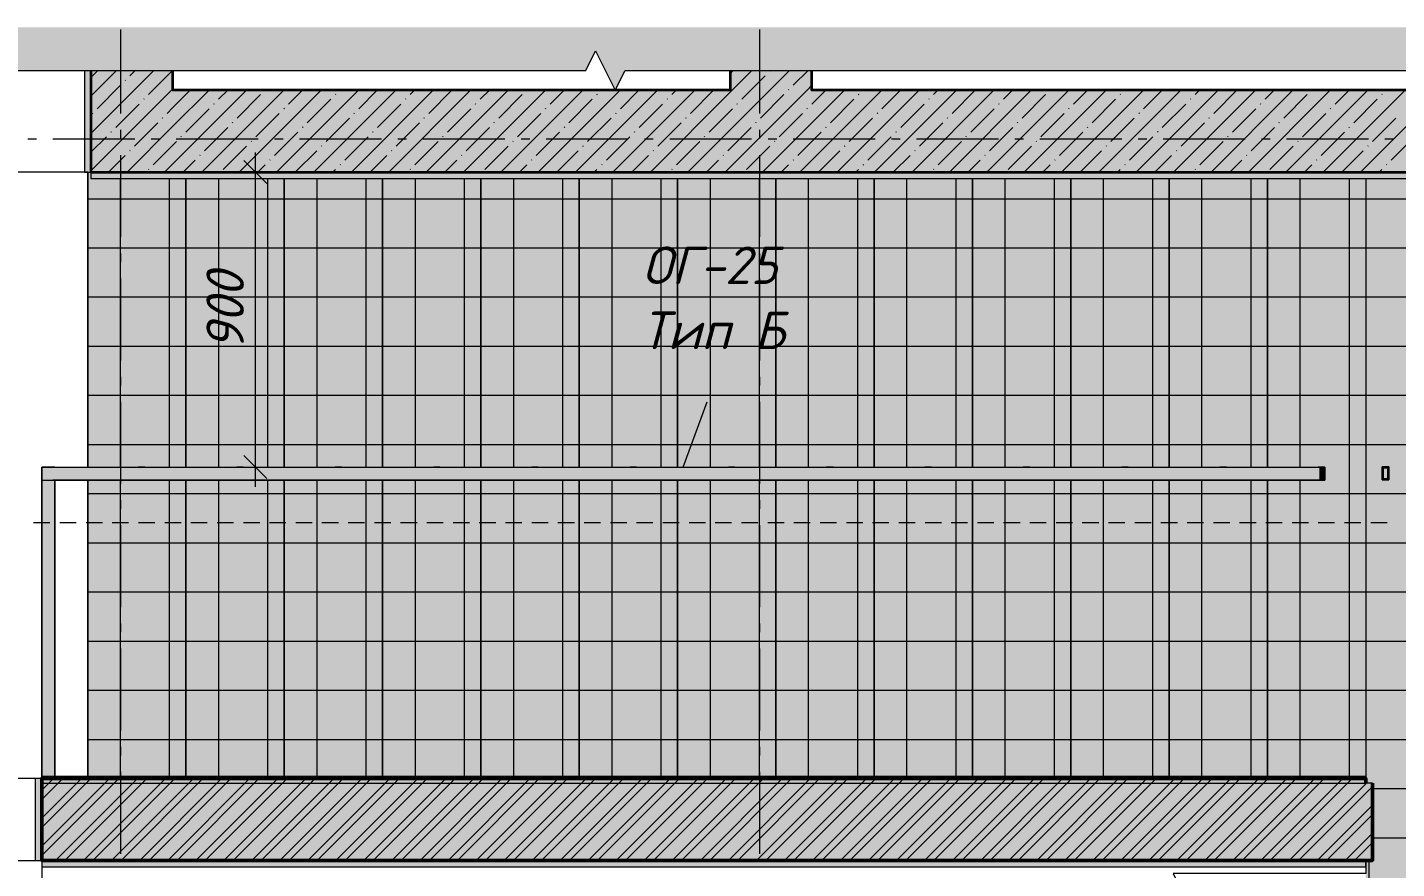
# Model space of a CAD drawing. Header units: millimetres. Extents: x -81576 to 1046824, y -248937 to 691537.
# Drawn here: x -38113 to -29757, y 641856 to 646990 of the extents above; entities that cross this region are included whole.
import ezdxf

# ---------------------------------------------------------------- set-up
doc = ezdxf.new("R2010")
doc.units = ezdxf.units.MM
doc.layers.add('PDF _Геометрия', color=7, linetype='Continuous', true_color=0x1d1d1d)
doc.layers.add('PDF _Сплошная заливка', color=7, linetype='Continuous', true_color=0xffffff)
doc.layers.add('PDF _Текст', color=7, linetype='Continuous')
doc.styles.add('PDF ISOCPEUR Italic', font='isocpeui.ttf')

msp = doc.modelspace()

# ---------------------------------------------------------------- hatches: boundary and pattern name
at = {"layer": 'PDF _Сплошная заливка', "true_color": 0x636466, "transparency": 33554559}
for points in [[(-34524.9, 646606.5), (-34464.9, 646726.5), (-26304.9, 646726.5), (-26304.9, 646989.6), (-42864.9, 646989.6), (-42864.9, 646726.5), (-34704.9, 646726.5), (-34644.9, 646846.5), (-34529.6, 646615.9)], [(-34464.9, 646106.5), (-26444.9, 646106.5), (-26444.9, 646606.5), (-37224.9, 646606.5), (-37224.9, 646106.5), (-34529.6, 646106.5)], [(-26944.9, 646066.5), (-26944.9, 646106.5), (-37724.9, 646106.5), (-37724.9, 646066.5), (-26977.3, 646066.5)], [(-33324.9, 644226.5), (-30224.9, 644226.5), (-30224.9, 644306.5), (-38024.9, 644306.5), (-38024.9, 644226.5), (-33544.9, 644226.5)], [(-30201.1, 644226.5), (-30195.1, 644226.5), (-30195.1, 644306.5), (-30205.2, 644304.7), (-30205.2, 644300.5), (-30201.1, 644300.5), (-30201.1, 644232.5), (-30205.2, 644232.5), (-30205.2, 644226.5)], [(-38024.9, 642418.5), (-37944.9, 642418.5), (-37944.9, 644226.5), (-38024.9, 644226.5), (-38024.9, 642578.9)], [(-29944.9, 642378.5), (-29944.9, 642418.5), (-38024.9, 642418.5), (-38024.9, 642406.5), (-30018.4, 642378.7)], [(-38064.9, 641906.5), (-38024.9, 641906.5), (-38024.9, 642406.5), (-38064.9, 642406.5), (-38064.9, 642378.5)], [(-29944.9, 641906.5), (-29904.9, 641906.5), (-29904.9, 642378.5), (-30018.4, 642378.7), (-38024.9, 642406.5), (-38024.9, 641906.5), (-30018.4, 641906.5)], [(-30018.4, 641866.5), (-29944.9, 641866.5), (-29944.9, 641906.5), (-38024.9, 641906.5), (-38024.9, 641866.5), (-30390.9, 641866.5)]]:
    msp.add_hatch(color=251, dxfattribs=at).paths.add_polyline_path(points)
h = msp.add_hatch(color=251, dxfattribs=at)
h.paths.add_polyline_path([(-37144.9, 642418.5), (-37144.9, 644226.5), (-37744.9, 644226.5), (-37744.9, 642418.5)], flags=0)
h.paths.add_polyline_path([(-37395.1, 644306.5), (-37144.9, 644306.5), (-37144.9, 646066.5), (-37724.9, 646066.5), (-37724.9, 646106.5), (-37744.9, 646106.5), (-37744.9, 644306.5), (-37401.1, 644306.5)], flags=0)
h = msp.add_hatch(color=251, dxfattribs=at)
h.paths.add_polyline_path([(-36544.9, 642418.5), (-36544.9, 644226.5), (-37144.9, 644226.5), (-37144.9, 642418.5)], flags=0)
h.paths.add_polyline_path([(-37144.9, 644306.5), (-36544.9, 644306.5), (-36544.9, 646066.5), (-37144.9, 646066.5), (-37144.9, 644616.3)], flags=0)
h = msp.add_hatch(color=251, dxfattribs=at)
h.paths.add_polyline_path([(-36544.9, 642418.5), (-35944.9, 642418.5), (-35944.9, 644226.5), (-36544.9, 644226.5), (-36544.9, 642578.9)], flags=0)
h.paths.add_polyline_path([(-36229.1, 644306.5), (-35944.9, 644306.5), (-35944.9, 646066.5), (-36544.9, 646066.5), (-36544.9, 644306.5), (-36235.1, 644306.5)], flags=0)
h = msp.add_hatch(color=251, dxfattribs=at)
h.paths.add_polyline_path([(-35944.9, 642418.5), (-35344.9, 642418.5), (-35344.9, 644226.5), (-35944.9, 644226.5), (-35944.9, 642578.9)], flags=0)
h.paths.add_polyline_path([(-35595.1, 644306.5), (-35344.9, 644306.5), (-35344.9, 646066.5), (-35944.9, 646066.5), (-35944.9, 644306.5), (-35601.1, 644306.5)], flags=0)
h = msp.add_hatch(color=251, dxfattribs=at)
h.paths.add_polyline_path([(-35344.9, 642418.5), (-34744.9, 642418.5), (-34744.9, 644226.5), (-35344.9, 644226.5), (-35344.9, 642578.9)], flags=0)
h.paths.add_polyline_path([(-34995.1, 644306.5), (-34744.9, 644306.5), (-34744.9, 646066.5), (-35344.9, 646066.5), (-35344.9, 644306.5), (-35001.1, 644306.5)], flags=0)
h = msp.add_hatch(color=251, dxfattribs=at)
h.paths.add_polyline_path([(-34529.6, 642418.5), (-34144.9, 642418.5), (-34144.9, 644226.5), (-34744.9, 644226.5), (-34744.9, 642418.5)], flags=0)
h.paths.add_polyline_path([(-34529.6, 644306.5), (-34144.9, 644306.5), (-34144.9, 646066.5), (-34744.9, 646066.5), (-34744.9, 644306.5)], flags=0)
h = msp.add_hatch(color=251, dxfattribs=at)
h.paths.add_polyline_path([(-33544.9, 642418.5), (-33544.9, 644226.5), (-34144.9, 644226.5), (-34144.9, 642418.5)], flags=0)
h.paths.add_polyline_path([(-33829.1, 644306.5), (-33544.9, 644306.5), (-33544.9, 646066.5), (-34144.9, 646066.5), (-34144.9, 644306.5), (-33835.1, 644306.5)], flags=0)
h = msp.add_hatch(color=251, dxfattribs=at)
h.paths.add_polyline_path([(-33544.9, 642418.5), (-32944.9, 642418.5), (-32944.9, 644226.5), (-33544.9, 644226.5), (-33544.9, 642578.9)], flags=0)
h.paths.add_polyline_path([(-33324.9, 644306.5), (-32944.9, 644306.5), (-32944.9, 646066.5), (-33544.9, 646066.5), (-33544.9, 644306.5)], flags=0)
h = msp.add_hatch(color=251, dxfattribs=at)
h.paths.add_polyline_path([(-32944.9, 642418.5), (-32344.9, 642418.5), (-32344.9, 644226.5), (-32944.9, 644226.5), (-32944.9, 642578.9)], flags=0)
h.paths.add_polyline_path([(-32944.9, 644306.5), (-32344.9, 644306.5), (-32344.9, 646066.5), (-32944.9, 646066.5), (-32944.9, 644616.3)], flags=0)
h = msp.add_hatch(color=251, dxfattribs=at)
h.paths.add_polyline_path([(-32344.9, 642418.5), (-31744.9, 642418.5), (-31744.9, 644226.5), (-32344.9, 644226.5), (-32344.9, 642578.9)], flags=0)
h.paths.add_polyline_path([(-32274, 644306.5), (-31744.9, 644306.5), (-31744.9, 646066.5), (-32344.9, 646066.5), (-32344.9, 644306.5)], flags=0)
h = msp.add_hatch(color=251, dxfattribs=at)
h.paths.add_polyline_path([(-31744.9, 642418.5), (-31144.9, 642418.5), (-31144.9, 644226.5), (-31744.9, 644226.5), (-31744.9, 642578.9)], flags=0)
h.paths.add_polyline_path([(-31744.9, 644306.5), (-31144.9, 644306.5), (-31144.9, 646066.5), (-31744.9, 646066.5), (-31744.9, 644616.3)], flags=0)
h = msp.add_hatch(color=251, dxfattribs=at)
h.paths.add_polyline_path([(-30544.9, 642418.5), (-30544.9, 644226.5), (-31144.9, 644226.5), (-31144.9, 642418.5)], flags=0)
h.paths.add_polyline_path([(-31144.9, 644306.5), (-30544.9, 644306.5), (-30544.9, 646066.5), (-31144.9, 646066.5), (-31144.9, 644616.3)], flags=0)
h = msp.add_hatch(color=251, dxfattribs=at)
h.paths.add_polyline_path([(-30544.9, 642418.5), (-29944.9, 642418.5), (-29944.9, 646066.5), (-30544.9, 646066.5), (-30544.9, 644306.5), (-30195.1, 644306.5), (-30195.1, 644226.5), (-30544.9, 644226.5), (-30544.9, 642578.9)], flags=0)
h.paths.add_polyline_path([(-30201.1, 644232.5), (-30201.1, 644300.5), (-30205.2, 644300.5), (-30205.2, 644232.5)], flags=0)
h = msp.add_hatch(color=251, dxfattribs=at)
h.paths.add_polyline_path([(-27762.7, 639346.5), (-26984.9, 639347.8), (-26984.9, 646066.5), (-29944.9, 646066.5), (-29944.9, 642378.5), (-29904.9, 642378.5), (-29904.9, 641906.5), (-29944.9, 641906.5), (-29944.9, 639346.5)], flags=0)
h.paths.add_polyline_path([(-28916.7, 641109.3), (-28916.7, 641189.3), (-28876.7, 641189.3), (-28876.7, 641109.3), (-28910.7, 641109.3)], flags=0)
h.paths.add_polyline_path([(-29510.7, 641109.3), (-29516.7, 641109.3), (-29516.7, 641189.3), (-29476.7, 641189.3), (-29476.7, 641109.3), (-29482.7, 641109.3)], flags=0)
h.paths.add_polyline_path([(-28910.7, 641115.3), (-28882.7, 641115.3), (-28882.7, 641183.3), (-28910.7, 641183.3), (-28910.7, 641143.3)], flags=0)
h.paths.add_polyline_path([(-29510.7, 641115.3), (-29482.7, 641115.3), (-29482.7, 641183.3), (-29510.7, 641183.3), (-29510.7, 641143.3)], flags=0)
h.paths.add_polyline_path([(-28748.7, 641498.4), (-28828.7, 641498.4), (-28828.7, 641538.4), (-28748.7, 641538.4), (-28748.7, 641504.4)], flags=0)
h.paths.add_polyline_path([(-28822.7, 641504.4), (-28754.7, 641504.4), (-28754.7, 641532.4), (-28822.7, 641532.4)], flags=0)
h.paths.add_polyline_path([(-28828.7, 642098.4), (-28828.7, 642138.4), (-28748.7, 642138.4), (-28748.7, 642098.4), (-28822.7, 642098.4)], flags=0)
h.paths.add_polyline_path([(-28754.7, 642104.4), (-28754.7, 642132.4), (-28822.7, 642132.4), (-28822.7, 642104.4), (-28782.7, 642104.4)], flags=0)
h.paths.add_polyline_path([(-28748.7, 642698.4), (-28828.7, 642698.4), (-28828.7, 642738.4), (-28748.7, 642738.4), (-28748.7, 642704.4)], flags=0)
h.paths.add_polyline_path([(-28782.7, 642704.4), (-28754.7, 642704.4), (-28754.7, 642732.4), (-28822.7, 642732.4), (-28822.7, 642704.4)], flags=0)
h.paths.add_polyline_path([(-28828.7, 643298.4), (-28828.7, 643338.4), (-28748.7, 643338.4), (-28748.7, 643298.4), (-28822.7, 643298.4)], flags=0)
h.paths.add_polyline_path([(-28754.7, 643304.4), (-28754.7, 643332.4), (-28822.7, 643332.4), (-28822.7, 643304.4), (-28782.7, 643304.4)], flags=0)
h.paths.add_polyline_path([(-28822.7, 643898.4), (-28828.7, 643898.4), (-28828.7, 643938.4), (-28748.7, 643938.4), (-28748.7, 643898.4), (-28754.7, 643898.4)], flags=0)
h.paths.add_polyline_path([(-28754.7, 643904.4), (-28754.7, 643932.4), (-28822.7, 643932.4), (-28822.7, 643904.4), (-28782.7, 643904.4)], flags=0)
h.paths.add_polyline_path([(-29838.7, 644228.4), (-29844.7, 644228.4), (-29844.7, 644308.4), (-29804.7, 644308.4), (-29804.7, 644228.4), (-29810.7, 644228.4)], flags=0)
h.paths.add_polyline_path([(-29210.7, 644228.4), (-29244.7, 644228.4), (-29244.7, 644308.4), (-29204.7, 644308.4), (-29204.7, 644228.4)], flags=0)
h.paths.add_polyline_path([(-29810.7, 644234.4), (-29810.7, 644302.4), (-29838.7, 644302.4), (-29838.7, 644234.4)], flags=0)
h.paths.add_polyline_path([(-29210.7, 644234.4), (-29210.7, 644302.4), (-29238.7, 644302.4), (-29238.7, 644234.4)], flags=0)
h = msp.add_hatch(color=251, dxfattribs=at)
h.paths.add_polyline_path([(-29838.7, 644228.4), (-29804.7, 644228.4), (-29804.7, 644308.4), (-29844.7, 644308.4), (-29844.7, 644228.4)], flags=0)
h.paths.add_polyline_path([(-29810.7, 644234.4), (-29838.7, 644234.4), (-29838.7, 644302.4), (-29810.7, 644302.4)], flags=0)

# ---------------------------------------------------------------- linework, layer by layer
at = {"layer": 'PDF _Геометрия', "color": 7, "lineweight": 9}
for points in [[(-37544.9, 646975.7), (-37544.9, 646463.5)], [(-33644.9, 646975.7), (-33644.9, 646463.5)], [(-42864.9, 646726.5), (-34704.9, 646726.5), (-34644.9, 646846.5), (-34524.9, 646606.5), (-34464.9, 646726.5), (-26304.9, 646726.5)], [(-37544.9, 646363.5), (-37544.9, 646310.6)], [(-33644.9, 646363.5), (-33644.9, 646310.6)], [(-38057.6, 646306.5), (-38110.5, 646306.5)], [(-37457.6, 646306.5), (-37957.5, 646306.5)], [(-37304.6, 646306.5), (-37357.5, 646306.5)], [(-36704.6, 646306.5), (-37204.6, 646306.5)], [(-36551.7, 646306.5), (-36604.6, 646306.5)], [(-35951.7, 646306.5), (-36451.7, 646306.5)], [(-35798.8, 646306.5), (-35851.7, 646306.5)], [(-35198.8, 646306.5), (-35698.8, 646306.5)], [(-35045.9, 646306.5), (-35098.8, 646306.5)], [(-34445.9, 646306.5), (-34945.9, 646306.5)], [(-34293, 646306.5), (-34345.9, 646306.5)], [(-33693, 646306.5), (-34193, 646306.5)], [(-33540, 646306.5), (-33593, 646306.5)], [(-32940, 646306.5), (-33440, 646306.5)], [(-32787.1, 646306.5), (-32840, 646306.5)], [(-32187.1, 646306.5), (-32687.1, 646306.5)], [(-32034.2, 646306.5), (-32087.1, 646306.5)], [(-31434.2, 646306.5), (-31934.2, 646306.5)], [(-31281.3, 646306.5), (-31334.2, 646306.5)], [(-30681.3, 646306.5), (-31181.3, 646306.5)], [(-30528.4, 646306.5), (-30581.3, 646306.5)], [(-29928.4, 646306.5), (-30428.4, 646306.5)], [(-29775.5, 646306.5), (-29828.4, 646306.5)], [(-37544.9, 646210.6), (-37544.9, 645710.6)], [(-36791.2, 646176.5), (-36721.2, 646106.5), (-36651.2, 646036.5)], [(-36721.2, 644186.5), (-36721.2, 646226.5)], [(-33644.9, 646210.6), (-33644.9, 645710.6)], [(-37744.9, 646106.5), (-38702.9, 646106.5), (-38822.9, 646106.5)], [(-36820.2, 646106.5), (-36721.2, 646106.5), (-36601.2, 646106.5)], [(-37544.9, 644306.5), (-37544.9, 646066.5)], [(-37244.9, 644306.5), (-37244.9, 646066.5)], [(-36944.9, 644306.5), (-36944.9, 646066.5)], [(-36644.9, 644306.5), (-36644.9, 646066.5)], [(-36344.9, 644306.5), (-36344.9, 646066.5)], [(-36044.9, 644306.5), (-36044.9, 646066.5)], [(-35744.9, 644306.5), (-35744.9, 646066.5)], [(-35444.9, 644306.5), (-35444.9, 646066.5)], [(-35144.9, 644306.5), (-35144.9, 646066.5)], [(-34844.9, 644306.5), (-34844.9, 646066.5)], [(-34544.9, 644306.5), (-34544.9, 646066.5)], [(-34244.9, 644306.5), (-34244.9, 646066.5)], [(-33944.9, 644306.5), (-33944.9, 646066.5)], [(-33644.9, 644306.5), (-33644.9, 646066.5)], [(-33344.9, 644306.5), (-33344.9, 646066.5)], [(-33044.9, 644306.5), (-33044.9, 646066.5)], [(-32744.9, 644306.5), (-32744.9, 646066.5)], [(-32444.9, 644306.5), (-32444.9, 646066.5)], [(-32144.9, 644306.5), (-32144.9, 646066.5)], [(-31844.9, 644306.5), (-31844.9, 646066.5)], [(-31544.9, 644306.5), (-31544.9, 646066.5)], [(-31244.9, 644306.5), (-31244.9, 646066.5)], [(-30944.9, 644306.5), (-30944.9, 646066.5)], [(-30644.9, 644306.5), (-30644.9, 646066.5)], [(-30344.9, 644306.5), (-30344.9, 646066.5)], [(-30044.9, 642418.5), (-30044.9, 646066.5)], [(-29944.9, 646066.5), (-29944.9, 642406.5), (-29944.9, 642378.5)], [(-37744.9, 645944.4), (-37144.9, 645944.4), (-36544.9, 645944.4), (-35944.9, 645944.4), (-35344.9, 645944.4), (-34744.9, 645944.4), (-34144.9, 645944.4), (-33544.9, 645944.4), (-32944.9, 645944.4), (-32344.9, 645944.4), (-31744.9, 645944.4), (-31144.9, 645944.4), (-30544.9, 645944.4), (-29944.9, 645944.4), (-26984.9, 645944.4)], [(-37744.9, 645644.4), (-37144.9, 645644.4), (-36544.9, 645644.4), (-35944.9, 645644.4), (-35344.9, 645644.4), (-34744.9, 645644.4), (-34144.9, 645644.4), (-33544.9, 645644.4), (-32944.9, 645644.4), (-32344.9, 645644.4), (-31744.9, 645644.4), (-31144.9, 645644.4), (-30544.9, 645644.4), (-29944.9, 645644.4), (-26984.9, 645644.4)], [(-37544.9, 645610.6), (-37544.9, 645557.6)], [(-33644.9, 645610.6), (-33644.9, 645557.6)], [(-37544.9, 645457.6), (-37544.9, 644957.6)], [(-33644.9, 645457.6), (-33644.9, 644957.6)], [(-37744.9, 645344.4), (-37144.9, 645344.4), (-36544.9, 645344.4), (-35944.9, 645344.4), (-35344.9, 645344.4), (-34744.9, 645344.4), (-34144.9, 645344.4), (-33544.9, 645344.4), (-32944.9, 645344.4), (-32344.9, 645344.4), (-31744.9, 645344.4), (-31144.9, 645344.4), (-30544.9, 645344.4), (-29944.9, 645344.4), (-26984.9, 645344.4)], [(-37744.9, 645044.4), (-37144.9, 645044.4), (-36544.9, 645044.4), (-35944.9, 645044.4), (-35344.9, 645044.4), (-34744.9, 645044.4), (-34144.9, 645044.4), (-33544.9, 645044.4), (-32944.9, 645044.4), (-32344.9, 645044.4), (-31744.9, 645044.4), (-31144.9, 645044.4), (-30544.9, 645044.4), (-29944.9, 645044.4), (-26984.9, 645044.4)], [(-37544.9, 644857.6), (-37544.9, 644804.7)], [(-33644.9, 644857.6), (-33644.9, 644804.7)], [(-37744.9, 644744.4), (-37144.9, 644744.4), (-36544.9, 644744.4), (-35944.9, 644744.4), (-35344.9, 644744.4), (-34744.9, 644744.4), (-34144.9, 644744.4), (-33544.9, 644744.4), (-32944.9, 644744.4), (-32344.9, 644744.4), (-31744.9, 644744.4), (-31144.9, 644744.4), (-30544.9, 644744.4), (-29944.9, 644744.4), (-26984.9, 644744.4)], [(-37544.9, 644704.7), (-37544.9, 644204.7)], [(-34110, 644306.5), (-33965.1, 644704.6)], [(-33644.9, 644704.7), (-33644.9, 644204.7)], [(-37744.9, 644444.4), (-37144.9, 644444.4), (-36544.9, 644444.4), (-35944.9, 644444.4), (-35344.9, 644444.4), (-34744.9, 644444.4), (-34144.9, 644444.4), (-33544.9, 644444.4), (-32944.9, 644444.4), (-32344.9, 644444.4), (-31744.9, 644444.4), (-31144.9, 644444.4), (-30544.9, 644444.4), (-29944.9, 644444.4), (-26984.9, 644444.4)], [(-36791.2, 644376.5), (-36721.2, 644306.5), (-36651.2, 644236.5)], [(-38020.7, 644226.5), (-38024.9, 644226.5), (-38024.9, 644306.5), (-38005.2, 644306.5), (-30205.2, 644306.5)], [(-38024.9, 644306.5), (-38024.9, 642406.5), (-38024.9, 644306.5), (-30224.9, 644306.5)], [(-37944.9, 644306.5), (-38024.9, 644306.5), (-37944.9, 644306.5)], [(-36820.2, 644306.5), (-36721.2, 644306.5), (-36601.2, 644306.5)], [(-38024.9, 644226.5), (-30224.9, 644226.5)], [(-30205.2, 644226.5), (-37956.8, 644226.5)], [(-37544.9, 642418.5), (-37544.9, 644226.5)], [(-37244.9, 642418.5), (-37244.9, 644226.5)], [(-36944.9, 642418.5), (-36944.9, 644226.5)], [(-36644.9, 642418.5), (-36644.9, 644226.5)], [(-36344.9, 642418.5), (-36344.9, 644226.5)], [(-36044.9, 642418.5), (-36044.9, 644226.5)], [(-35744.9, 642418.5), (-35744.9, 644226.5)], [(-35444.9, 642418.5), (-35444.9, 644226.5)], [(-35144.9, 642418.5), (-35144.9, 644226.5)], [(-34844.9, 642418.5), (-34844.9, 644226.5)], [(-34544.9, 642418.5), (-34544.9, 644226.5)], [(-34244.9, 642418.5), (-34244.9, 644226.5)], [(-33944.9, 642418.5), (-33944.9, 644226.5)], [(-33644.9, 642418.5), (-33644.9, 644226.5)], [(-33344.9, 642418.5), (-33344.9, 644226.5)], [(-33044.9, 642418.5), (-33044.9, 644226.5)], [(-32744.9, 642418.5), (-32744.9, 644226.5)], [(-32444.9, 642418.5), (-32444.9, 644226.5)], [(-32144.9, 642418.5), (-32144.9, 644226.5)], [(-31844.9, 642418.5), (-31844.9, 644226.5)], [(-31544.9, 642418.5), (-31544.9, 644226.5)], [(-31244.9, 642418.5), (-31244.9, 644226.5)], [(-30944.9, 642418.5), (-30944.9, 644226.5)], [(-30644.9, 642418.5), (-30644.9, 644226.5)], [(-30344.9, 642418.5), (-30344.9, 644226.5)], [(-37744.9, 644144.4), (-37144.9, 644144.4), (-36544.9, 644144.4), (-35944.9, 644144.4), (-35344.9, 644144.4), (-34744.9, 644144.4), (-34144.9, 644144.4), (-33544.9, 644144.4), (-32944.9, 644144.4), (-32344.9, 644144.4), (-31744.9, 644144.4), (-31144.9, 644144.4), (-30544.9, 644144.4), (-29944.9, 644144.4), (-26984.9, 644144.4)], [(-37544.9, 644104.7), (-37544.9, 644051.8)], [(-33644.9, 644104.7), (-33644.9, 644051.8)], [(-37944.9, 643976.5), (-37944.9, 643936.5), (-37944.9, 643976.5)], [(-37544.9, 643951.8), (-37544.9, 643451.8)], [(-33644.9, 643951.8), (-33644.9, 643451.8)], [(-37744.9, 643844.4), (-37144.9, 643844.4), (-36544.9, 643844.4), (-35944.9, 643844.4), (-35344.9, 643844.4), (-34744.9, 643844.4), (-34144.9, 643844.4), (-33544.9, 643844.4), (-32944.9, 643844.4), (-32344.9, 643844.4), (-31744.9, 643844.4), (-31144.9, 643844.4), (-30544.9, 643844.4), (-29944.9, 643844.4), (-26984.9, 643844.4)], [(-37744.9, 643544.4), (-37144.9, 643544.4), (-36544.9, 643544.4), (-35944.9, 643544.4), (-35344.9, 643544.4), (-34744.9, 643544.4), (-34144.9, 643544.4), (-33544.9, 643544.4), (-32944.9, 643544.4), (-32344.9, 643544.4), (-31744.9, 643544.4), (-31144.9, 643544.4), (-30544.9, 643544.4), (-29944.9, 643544.4), (-26984.9, 643544.4)], [(-37944.9, 643376.5), (-37944.9, 643336.5), (-37944.9, 643376.5)], [(-37544.9, 643351.8), (-37544.9, 643298.9)], [(-33644.9, 643351.8), (-33644.9, 643298.9)], [(-37744.9, 643244.4), (-37144.9, 643244.4), (-36544.9, 643244.4), (-35944.9, 643244.4), (-35344.9, 643244.4), (-34744.9, 643244.4), (-34144.9, 643244.4), (-33544.9, 643244.4), (-32944.9, 643244.4), (-32344.9, 643244.4), (-31744.9, 643244.4), (-31144.9, 643244.4), (-30544.9, 643244.4), (-29944.9, 643244.4), (-26984.9, 643244.4)], [(-37544.9, 643198.9), (-37544.9, 642698.9)], [(-33644.9, 643198.9), (-33644.9, 642698.9)], [(-37744.9, 642944.4), (-37144.9, 642944.4), (-36544.9, 642944.4), (-35944.9, 642944.4), (-35344.9, 642944.4), (-34744.9, 642944.4), (-34144.9, 642944.4), (-33544.9, 642944.4), (-32944.9, 642944.4), (-32344.9, 642944.4), (-31744.9, 642944.4), (-31144.9, 642944.4), (-30544.9, 642944.4), (-29944.9, 642944.4), (-26984.9, 642944.4)], [(-37944.9, 642776.5), (-37944.9, 642736.5), (-37944.9, 642776.5)], [(-37744.9, 642644.4), (-37144.9, 642644.4), (-36544.9, 642644.4), (-35944.9, 642644.4), (-35344.9, 642644.4), (-34744.9, 642644.4), (-34144.9, 642644.4), (-33544.9, 642644.4), (-32944.9, 642644.4), (-32344.9, 642644.4), (-31744.9, 642644.4), (-31144.9, 642644.4), (-30544.9, 642644.4), (-29944.9, 642644.4), (-26984.9, 642644.4)], [(-37544.9, 642598.9), (-37544.9, 642546)], [(-33644.9, 642598.9), (-33644.9, 642546)], [(-37544.9, 642446), (-37544.9, 641946)], [(-33644.9, 642446), (-33644.9, 641946)], [(-38024.9, 642406.5), (-38702.9, 642406.5), (-38822.9, 642406.5)], [(-29904.9, 642344.4), (-26984.9, 642344.4)], [(-29904.9, 642044.4), (-26984.9, 642044.4)], [(-38822.9, 641906.5), (-38702.9, 641906.5), (-38024.9, 641906.5), (-38024.9, 641239.9), (-38024.9, 641119.9)], [(-29944.9, 641906.5), (-29944.9, 641826.5), (-30544.9, 641826.5), (-31120, 641826.5), (-30585.3, 640679.7), (-30390.9, 640632.5), (-30674.1, 640500.4), (-30479.6, 640453.2), (-29944.9, 639306.5)], [(-29925.5, 641906.5), (-29925.5, 641239.9), (-29925.5, 641119.9)]]:
    msp.add_lwpolyline(points, dxfattribs=at)
at = {"layer": 'PDF _Геометрия', "color": 7, "lineweight": 15}
for points in [[(-37764.9, 646726.5), (-37764.9, 646106.5), (-37724.9, 646106.5), (-37724.9, 646726.5)], [(-29904.9, 642378.5), (-29944.9, 642378.5)]]:
    msp.add_lwpolyline(points, dxfattribs=at)
at = {"layer": 'PDF _Геометрия', "color": 250, "lineweight": 9, "true_color": 0x2c2c2c}
for points in [[(-37724.9, 646570.1), (-37568.6, 646726.5)], [(-37724.9, 646342), (-37340.5, 646726.5)], [(-37724.9, 646684.2), (-37682.7, 646726.5)], [(-37487.9, 646693.1), (-37454.6, 646726.5)], [(-37373.8, 646579.1), (-37231.3, 646721.6)], [(-34310.9, 646106.5), (-33810.9, 646606.5), (-33690.9, 646726.5)], [(-34082.8, 646106.5), (-33582.8, 646606.5), (-33462.8, 646726.5)], [(-33824.9, 646706.5), (-33805, 646726.5)], [(-33752.8, 646550.6), (-33696.9, 646606.5), (-33610.2, 646693.1)], [(-33581.7, 646721.6), (-33579.3, 646724)], [(-33439.1, 646636.1), (-33348.8, 646726.5)], [(-37724.9, 646113.9), (-37224.9, 646613.9)], [(-37687.5, 646493.5), (-37544.9, 646636.1)], [(-37516.4, 646664.6), (-37514, 646667)], [(-37504.3, 646106.5), (-37224.9, 646385.9), (-37004.3, 646606.5)], [(-37276.2, 646106.5), (-37224.9, 646157.8), (-36776.2, 646606.5)], [(-37259.8, 646465), (-37224.9, 646499.9), (-37118.4, 646606.5)], [(-37048.1, 646106.5), (-36548.1, 646606.5)], [(-36946.2, 646550.6), (-36890.3, 646606.5)], [(-36820, 646106.5), (-36320, 646606.5)], [(-36591.9, 646106.5), (-36091.9, 646606.5)], [(-36518.5, 646522), (-36434.1, 646606.5)], [(-36363.8, 646106.5), (-35863.8, 646606.5)], [(-36135.7, 646106.5), (-35635.7, 646606.5)], [(-36090.8, 646493.5), (-35977.9, 646606.5)], [(-35907.6, 646106.5), (-35407.6, 646606.5)], [(-35777.2, 646579.1), (-35749.8, 646606.5)], [(-35679.5, 646106.5), (-35179.5, 646606.5)], [(-35663.1, 646465), (-35521.7, 646606.5)], [(-35451.4, 646106.5), (-34951.4, 646606.5)], [(-35349.5, 646550.6), (-35293.6, 646606.5)], [(-35223.3, 646106.5), (-34723.3, 646606.5)], [(-34995.2, 646106.5), (-34495.2, 646606.5)], [(-34921.8, 646522), (-34837.4, 646606.5)], [(-34767.1, 646106.5), (-34267.1, 646606.5)], [(-34539, 646106.5), (-34039, 646606.5)], [(-34494.1, 646493.5), (-34381.2, 646606.5)], [(-34180.5, 646579.1), (-34153.1, 646606.5)], [(-34066.4, 646465), (-33925, 646606.5)], [(-33854.7, 646106.5), (-33354.7, 646606.5), (-33324.9, 646636.3)], [(-33626.6, 646106.5), (-33126.6, 646606.5)], [(-33467.7, 646607.6), (-33465.3, 646610)], [(-33398.5, 646106.5), (-32898.5, 646606.5)], [(-33325.1, 646522), (-33240.7, 646606.5)], [(-33170.4, 646106.5), (-32670.4, 646606.5)], [(-32942.3, 646106.5), (-32442.3, 646606.5)], [(-32897.4, 646493.5), (-32784.5, 646606.5)], [(-32714.2, 646106.5), (-32214.2, 646606.5)], [(-32583.8, 646579.1), (-32556.4, 646606.5)], [(-32486.1, 646106.5), (-31986.1, 646606.5)], [(-32469.7, 646465), (-32328.3, 646606.5)], [(-32258, 646106.5), (-31758, 646606.5)], [(-32156.1, 646550.6), (-32100.2, 646606.5)], [(-32029.9, 646106.5), (-31529.9, 646606.5)], [(-31801.8, 646106.5), (-31301.8, 646606.5)], [(-31728.4, 646522), (-31644, 646606.5)], [(-31573.7, 646106.5), (-31073.7, 646606.5)], [(-31345.6, 646106.5), (-30845.6, 646606.5)], [(-31300.7, 646493.5), (-31187.8, 646606.5)], [(-31117.6, 646106.5), (-30617.6, 646606.5)], [(-30987.1, 646579.1), (-30959.7, 646606.5)], [(-30889.5, 646106.5), (-30389.5, 646606.5)], [(-30873, 646465), (-30731.6, 646606.5)], [(-30661.4, 646106.5), (-30161.4, 646606.5)], [(-30559.4, 646550.6), (-30503.5, 646606.5)], [(-30433.3, 646106.5), (-29933.3, 646606.5)], [(-30205.2, 646106.5), (-29705.2, 646606.5)], [(-30131.7, 646522), (-30047.3, 646606.5)], [(-29977.1, 646106.5), (-29477.1, 646606.5)], [(-37573.4, 646379.5), (-37430.9, 646522)], [(-37402.4, 646550.6), (-37400, 646552.9)], [(-36974.7, 646522), (-36972.3, 646524.4)], [(-36832.1, 646436.5), (-36689.5, 646579.1)], [(-36404.4, 646408), (-36261.9, 646550.6)], [(-36233.4, 646579.1), (-36231, 646581.4)], [(-35976.7, 646379.5), (-35834.2, 646522)], [(-35805.7, 646550.6), (-35803.3, 646552.9)], [(-35378, 646522), (-35375.6, 646524.4)], [(-35235.4, 646436.5), (-35092.9, 646579.1)], [(-34807.7, 646408), (-34665.2, 646550.6)], [(-34636.7, 646579.1), (-34634.3, 646581.4)], [(-34380.1, 646379.5), (-34237.5, 646522)], [(-34209, 646550.6), (-34206.6, 646552.9)], [(-33781.3, 646522), (-33778.9, 646524.4)], [(-33638.7, 646436.5), (-33496.2, 646579.1)], [(-33211, 646408), (-33068.5, 646550.6)], [(-33040, 646579.1), (-33037.6, 646581.4)], [(-32783.4, 646379.5), (-32640.8, 646522)], [(-32612.3, 646550.6), (-32609.9, 646552.9)], [(-32184.6, 646522), (-32182.2, 646524.4)], [(-32042, 646436.5), (-31899.5, 646579.1)], [(-31614.4, 646408), (-31471.8, 646550.6)], [(-31443.3, 646579.1), (-31440.9, 646581.4)], [(-31186.7, 646379.5), (-31044.1, 646522)], [(-31015.6, 646550.6), (-31013.2, 646552.9)], [(-30587.9, 646522), (-30585.5, 646524.4)], [(-30445.3, 646436.5), (-30302.8, 646579.1)], [(-30017.7, 646408), (-29875.1, 646550.6)], [(-29846.6, 646579.1), (-29844.2, 646581.4)], [(-37716, 646465), (-37713.6, 646467.4)], [(-37288.3, 646436.5), (-37285.9, 646438.9)], [(-37145.7, 646351), (-37003.2, 646493.5)], [(-36718.1, 646322.5), (-36575.5, 646465)], [(-36547, 646493.5), (-36544.6, 646495.9)], [(-36290.4, 646293.9), (-36147.8, 646436.5)], [(-36119.3, 646465), (-36116.9, 646467.4)], [(-35691.6, 646436.5), (-35689.2, 646438.9)], [(-35549.1, 646351), (-35406.5, 646493.5)], [(-35121.4, 646322.5), (-34978.8, 646465)], [(-34950.3, 646493.5), (-34947.9, 646495.9)], [(-34693.7, 646293.9), (-34551.1, 646436.5)], [(-34522.6, 646465), (-34520.2, 646467.4)], [(-34094.9, 646436.5), (-34092.6, 646438.9)], [(-33952.4, 646351), (-33809.8, 646493.5)], [(-33524.7, 646322.5), (-33382.1, 646465)], [(-33353.6, 646493.5), (-33351.2, 646495.9)], [(-33097, 646293.9), (-32954.4, 646436.5)], [(-32925.9, 646465), (-32923.6, 646467.4)], [(-32498.2, 646436.5), (-32495.9, 646438.9)], [(-32355.7, 646351), (-32213.1, 646493.5)], [(-31928, 646322.5), (-31785.4, 646465)], [(-31756.9, 646493.5), (-31754.5, 646495.9)], [(-31500.3, 646293.9), (-31357.7, 646436.5)], [(-31329.2, 646465), (-31326.9, 646467.4)], [(-30901.5, 646436.5), (-30899.2, 646438.9)], [(-30759, 646351), (-30616.4, 646493.5)], [(-30331.3, 646322.5), (-30188.7, 646465)], [(-30160.2, 646493.5), (-30157.9, 646495.9)], [(-29903.6, 646293.9), (-29761.1, 646436.5)], [(-37601.9, 646351), (-37599.6, 646353.3)], [(-37459.4, 646265.4), (-37316.8, 646408)], [(-37031.7, 646236.9), (-36889.1, 646379.5)], [(-36860.6, 646408), (-36858.3, 646410.4)], [(-36604, 646208.4), (-36461.5, 646351)], [(-36432.9, 646379.5), (-36430.6, 646381.9)], [(-36005.3, 646351), (-36002.9, 646353.3)], [(-35862.7, 646265.4), (-35720.1, 646408)], [(-35435, 646236.9), (-35292.4, 646379.5)], [(-35263.9, 646408), (-35261.6, 646410.4)], [(-35007.3, 646208.4), (-34864.8, 646351)], [(-34836.2, 646379.5), (-34833.9, 646381.9)], [(-34408.6, 646351), (-34406.2, 646353.3)], [(-34266, 646265.4), (-34123.4, 646408)], [(-33838.3, 646236.9), (-33695.8, 646379.5)], [(-33667.2, 646408), (-33664.9, 646410.4)], [(-33410.6, 646208.4), (-33268.1, 646351)], [(-33239.6, 646379.5), (-33237.2, 646381.9)], [(-32811.9, 646351), (-32809.5, 646353.3)], [(-32669.3, 646265.4), (-32526.7, 646408)], [(-32241.6, 646236.9), (-32099.1, 646379.5)], [(-32070.6, 646408), (-32068.2, 646410.4)], [(-31813.9, 646208.4), (-31671.4, 646351)], [(-31642.9, 646379.5), (-31640.5, 646381.9)], [(-31215.2, 646351), (-31212.8, 646353.3)], [(-31072.6, 646265.4), (-30930.1, 646408)], [(-30644.9, 646236.9), (-30502.4, 646379.5)], [(-30473.9, 646408), (-30471.5, 646410.4)], [(-30217.3, 646208.4), (-30074.7, 646351)], [(-30046.2, 646379.5), (-30043.8, 646381.9)], [(-37724.9, 646228), (-37630.5, 646322.5)], [(-37345.3, 646151.4), (-37224.9, 646271.8), (-37202.8, 646293.9)], [(-37174.3, 646322.5), (-37171.9, 646324.8)], [(-36917.6, 646122.9), (-36775.1, 646265.4)], [(-36746.6, 646293.9), (-36744.2, 646296.3)], [(-36318.9, 646265.4), (-36316.5, 646267.8)], [(-36176.3, 646179.9), (-36033.8, 646322.5)], [(-35748.6, 646151.4), (-35606.1, 646293.9)], [(-35577.6, 646322.5), (-35575.2, 646324.8)], [(-35321, 646122.9), (-35178.4, 646265.4)], [(-35149.9, 646293.9), (-35147.5, 646296.3)], [(-34722.2, 646265.4), (-34719.8, 646267.8)], [(-34579.6, 646179.9), (-34437.1, 646322.5)], [(-34152, 646151.4), (-34009.4, 646293.9)], [(-33980.9, 646322.5), (-33978.5, 646324.8)], [(-33724.3, 646122.9), (-33581.7, 646265.4)], [(-33553.2, 646293.9), (-33550.8, 646296.3)], [(-33125.5, 646265.4), (-33123.1, 646267.8)], [(-32982.9, 646179.9), (-32840.4, 646322.5)], [(-32555.3, 646151.4), (-32412.7, 646293.9)], [(-32384.2, 646322.5), (-32381.8, 646324.8)], [(-32127.6, 646122.9), (-31985, 646265.4)], [(-31956.5, 646293.9), (-31954.1, 646296.3)], [(-31528.8, 646265.4), (-31526.4, 646267.8)], [(-31386.3, 646179.9), (-31243.7, 646322.5)], [(-30958.6, 646151.4), (-30816, 646293.9)], [(-30787.5, 646322.5), (-30785.1, 646324.8)], [(-30530.9, 646122.9), (-30388.3, 646265.4)], [(-30359.8, 646293.9), (-30357.4, 646296.3)], [(-29932.1, 646265.4), (-29929.8, 646267.8)], [(-29789.6, 646179.9), (-29647, 646322.5)], [(-37618.4, 646106.5), (-37516.4, 646208.4)], [(-37487.9, 646236.9), (-37485.5, 646239.3)], [(-37162.2, 646106.5), (-37088.7, 646179.9)], [(-37060.2, 646208.4), (-37057.8, 646210.8)], [(-36632.5, 646179.9), (-36630.2, 646182.3)], [(-36477.9, 646106.5), (-36347.4, 646236.9)], [(-36021.7, 646106.5), (-35919.7, 646208.4)], [(-35891.2, 646236.9), (-35888.8, 646239.3)], [(-35565.5, 646106.5), (-35492, 646179.9)], [(-35463.5, 646208.4), (-35461.1, 646210.8)], [(-35035.8, 646179.9), (-35033.5, 646182.3)], [(-34881.2, 646106.5), (-34750.7, 646236.9)], [(-34425, 646106.5), (-34323, 646208.4)], [(-34294.5, 646236.9), (-34292.1, 646239.3)], [(-33968.8, 646106.5), (-33895.3, 646179.9)], [(-33866.8, 646208.4), (-33864.5, 646210.8)], [(-33439.1, 646179.9), (-33436.8, 646182.3)], [(-33284.5, 646106.5), (-33154, 646236.9)], [(-32828.3, 646106.5), (-32726.3, 646208.4)], [(-32697.8, 646236.9), (-32695.5, 646239.3)], [(-32372.1, 646106.5), (-32298.7, 646179.9)], [(-32270.1, 646208.4), (-32267.8, 646210.8)], [(-31842.5, 646179.9), (-31840.1, 646182.3)], [(-31687.8, 646106.5), (-31557.3, 646236.9)], [(-31231.6, 646106.5), (-31129.6, 646208.4)], [(-31101.1, 646236.9), (-31098.8, 646239.3)], [(-30775.4, 646106.5), (-30702, 646179.9)], [(-30673.4, 646208.4), (-30671.1, 646210.8)], [(-30245.8, 646179.9), (-30243.4, 646182.3)], [(-30091.1, 646106.5), (-29960.6, 646236.9)], [(-37373.8, 646122.9), (-37371.5, 646125.2)], [(-36706, 646106.5), (-36661, 646151.4)], [(-36249.8, 646106.5), (-36233.4, 646122.9)], [(-36204.8, 646151.4), (-36202.5, 646153.8)], [(-35777.2, 646122.9), (-35774.8, 646125.2)], [(-35109.3, 646106.5), (-35064.3, 646151.4)], [(-34653.1, 646106.5), (-34636.7, 646122.9)], [(-34608.1, 646151.4), (-34605.8, 646153.8)], [(-34180.5, 646122.9), (-34178.1, 646125.2)], [(-33512.6, 646106.5), (-33467.7, 646151.4)], [(-33056.4, 646106.5), (-33040, 646122.9)], [(-33011.5, 646151.4), (-33009.1, 646153.8)], [(-32583.8, 646122.9), (-32581.4, 646125.2)], [(-31915.9, 646106.5), (-31871, 646151.4)], [(-31459.7, 646106.5), (-31443.3, 646122.9)], [(-31414.8, 646151.4), (-31412.4, 646153.8)], [(-30987.1, 646122.9), (-30984.7, 646125.2)], [(-30319.2, 646106.5), (-30274.3, 646151.4)], [(-29863, 646106.5), (-29846.6, 646122.9)], [(-29818.1, 646151.4), (-29815.7, 646153.8)], [(-38024.9, 642335.4), (-37953.9, 642406.5)], [(-38024.9, 642164.4), (-37782.8, 642406.5)], [(-38024.9, 641993.3), (-37611.8, 642406.5)], [(-38024.9, 642278.4), (-37896.9, 642406.5)], [(-38024.9, 642107.3), (-37725.8, 642406.5)], [(-38024.9, 641936.3), (-37554.7, 642406.5)], [(-37940.7, 641906.5), (-37440.7, 642406.5)], [(-37883.7, 641906.5), (-37383.7, 642406.5)], [(-37769.6, 641906.5), (-37269.6, 642406.5)], [(-37712.6, 641906.5), (-37212.6, 642406.5)], [(-37598.5, 641906.5), (-37098.5, 642406.5)], [(-37541.5, 641906.5), (-37041.5, 642406.5)], [(-37427.5, 641906.5), (-36927.5, 642406.5)], [(-37370.4, 641906.5), (-36870.4, 642406.5)], [(-37256.4, 641906.5), (-36756.4, 642406.5)], [(-37199.4, 641906.5), (-36699.4, 642406.5)], [(-37085.3, 641906.5), (-36585.3, 642406.5)], [(-37028.3, 641906.5), (-36528.3, 642406.5)], [(-36914.2, 641906.5), (-36414.2, 642406.5)], [(-36857.2, 641906.5), (-36357.2, 642406.5)], [(-36743.2, 641906.5), (-36243.2, 642406.5)], [(-36686.1, 641906.5), (-36186.1, 642406.5)], [(-36572.1, 641906.5), (-36072.1, 642406.5)], [(-36515.1, 641906.5), (-36015.1, 642406.5)], [(-36401, 641906.5), (-35901, 642406.5)], [(-36344, 641906.5), (-35844, 642406.5)], [(-36229.9, 641906.5), (-35729.9, 642406.5)], [(-36172.9, 641906.5), (-35672.9, 642406.5)], [(-36058.9, 641906.5), (-35558.9, 642406.5)], [(-36001.8, 641906.5), (-35501.8, 642406.5)], [(-35887.8, 641906.5), (-35387.8, 642406.5)], [(-35830.8, 641906.5), (-35330.8, 642406.5)], [(-35716.7, 641906.5), (-35216.7, 642406.5)], [(-35659.7, 641906.5), (-35159.7, 642406.5)], [(-35545.7, 641906.5), (-35045.7, 642406.5)], [(-35488.6, 641906.5), (-34988.6, 642406.5)], [(-35374.6, 641906.5), (-34874.6, 642406.5)], [(-35317.6, 641906.5), (-34817.6, 642406.5)], [(-35203.5, 641906.5), (-34703.5, 642406.5)], [(-35146.5, 641906.5), (-34646.5, 642406.5)], [(-35032.4, 641906.5), (-34532.4, 642406.5)], [(-34975.4, 641906.5), (-34475.4, 642406.5)], [(-34861.4, 641906.5), (-34361.4, 642406.5)], [(-34804.3, 641906.5), (-34304.3, 642406.5)], [(-34690.3, 641906.5), (-34190.3, 642406.5)], [(-34633.3, 641906.5), (-34133.3, 642406.5)], [(-34519.2, 641906.5), (-34019.2, 642406.5)], [(-34462.2, 641906.5), (-33962.2, 642406.5)], [(-34348.1, 641906.5), (-33848.1, 642406.5)], [(-34291.1, 641906.5), (-33791.1, 642406.5)], [(-34177.1, 641906.5), (-33677.1, 642406.5)], [(-34120, 641906.5), (-33620, 642406.5)], [(-34006, 641906.5), (-33506, 642406.5)], [(-33949, 641906.5), (-33449, 642406.5)], [(-33834.9, 641906.5), (-33334.9, 642406.5)], [(-33777.9, 641906.5), (-33277.9, 642406.5)], [(-33663.8, 641906.5), (-33163.8, 642406.5)], [(-33606.8, 641906.5), (-33106.8, 642406.5)], [(-33492.8, 641906.5), (-32992.8, 642406.5)], [(-33435.7, 641906.5), (-32935.7, 642406.5)], [(-33321.7, 641906.5), (-32821.7, 642406.5)], [(-33264.7, 641906.5), (-32764.7, 642406.5)], [(-33150.6, 641906.5), (-32650.6, 642406.5)], [(-33093.6, 641906.5), (-32593.6, 642406.5)], [(-32979.5, 641906.5), (-32479.5, 642406.5)], [(-32922.5, 641906.5), (-32422.5, 642406.5)], [(-32808.5, 641906.5), (-32308.5, 642406.5)], [(-32751.4, 641906.5), (-32251.4, 642406.5)], [(-32637.4, 641906.5), (-32137.4, 642406.5)], [(-32580.4, 641906.5), (-32080.4, 642406.5)], [(-32466.3, 641906.5), (-31966.3, 642406.5)], [(-32409.3, 641906.5), (-31909.3, 642406.5)], [(-32295.2, 641906.5), (-31795.2, 642406.5)], [(-32238.2, 641906.5), (-31738.2, 642406.5)], [(-32124.2, 641906.5), (-31624.2, 642406.5)], [(-32067.1, 641906.5), (-31567.1, 642406.5)], [(-31953.1, 641906.5), (-31453.1, 642406.5)], [(-31896.1, 641906.5), (-31396.1, 642406.5)], [(-31782, 641906.5), (-31282, 642406.5)], [(-31725, 641906.5), (-31225, 642406.5)], [(-31611, 641906.5), (-31110.9, 642406.5)], [(-31553.9, 641906.5), (-31053.9, 642406.5)], [(-31439.9, 641906.5), (-30939.9, 642406.5)], [(-31382.9, 641906.5), (-30882.9, 642406.5)], [(-31268.8, 641906.5), (-30768.8, 642406.5)], [(-31211.8, 641906.5), (-30711.8, 642406.5)], [(-31097.7, 641906.5), (-30597.7, 642406.5)], [(-31040.7, 641906.5), (-30540.7, 642406.5)], [(-30926.7, 641906.5), (-30426.7, 642406.5)], [(-30869.6, 641906.5), (-30369.6, 642406.5)], [(-30755.6, 641906.5), (-30255.6, 642406.5)], [(-30698.6, 641906.5), (-30198.6, 642406.5)], [(-30584.5, 641906.5), (-30084.5, 642406.5)], [(-30527.5, 641906.5), (-30027.5, 642406.5)], [(-30413.4, 641906.5), (-29941.4, 642378.5)], [(-30356.4, 641906.5), (-29904.9, 642357.9)], [(-30242.4, 641906.5), (-29904.9, 642243.9)], [(-30185.3, 641906.5), (-29904.9, 642186.9)], [(-30071.3, 641906.5), (-29904.9, 642072.8)], [(-30014.3, 641906.5), (-29904.9, 642015.8)]]:
    msp.add_lwpolyline(points, dxfattribs=at)
at = {"layer": 'PDF _Геометрия', "color": 7, "lineweight": 35}
for points in [[(-37724.9, 646726.5), (-37724.9, 646106.5), (-37224.9, 646106.5), (-26944.9, 646106.5), (-26944.9, 639806.5), (-26444.9, 639806.5), (-26444.9, 643924.3)], [(-33824.9, 646726.5), (-33824.9, 646606.5), (-37224.9, 646606.5), (-37224.9, 646726.5)], [(-26944.9, 646726.5), (-26944.9, 646606.5), (-33324.9, 646606.5), (-33324.9, 646726.5)]]:
    msp.add_lwpolyline(points, dxfattribs=at)
at = {"layer": 'PDF _Геометрия', "color": 7, "lineweight": 9}
for points in [[(-37744.9, 644306.5), (-37744.9, 646106.5)], [(-37144.9, 644306.5), (-37144.9, 646066.5)], [(-36544.9, 644306.5), (-36544.9, 646066.5)], [(-35944.9, 644306.5), (-35944.9, 646066.5)], [(-35344.9, 644306.5), (-35344.9, 646066.5)], [(-34744.9, 644306.5), (-34744.9, 646066.5)], [(-34144.9, 644306.5), (-34144.9, 646066.5)], [(-33544.9, 644306.5), (-33544.9, 646066.5)], [(-32944.9, 644306.5), (-32944.9, 646066.5)], [(-32344.9, 644306.5), (-32344.9, 646066.5)], [(-31744.9, 644306.5), (-31744.9, 646066.5)], [(-31144.9, 644306.5), (-31144.9, 646066.5)], [(-30544.9, 644306.5), (-30544.9, 646066.5)], [(-37395.1, 644306.5), (-37435.1, 644306.5)], [(-36795.1, 644306.5), (-36835.1, 644306.5)], [(-36195.1, 644306.5), (-36235.1, 644306.5)], [(-35595.1, 644306.5), (-35635.1, 644306.5)], [(-34995.1, 644306.5), (-35035.1, 644306.5)], [(-34395.1, 644306.5), (-34435.1, 644306.5)], [(-33795.1, 644306.5), (-33835.1, 644306.5)], [(-33195.1, 644306.5), (-33235.1, 644306.5)], [(-32595.1, 644306.5), (-32635.1, 644306.5)], [(-31995.1, 644306.5), (-32035.1, 644306.5)], [(-31395.1, 644306.5), (-31435.1, 644306.5)], [(-30795.1, 644306.5), (-30835.1, 644306.5)], [(-30235.1, 644226.5), (-30195.1, 644226.5), (-30195.1, 644306.5), (-30235.1, 644306.5), (-30195.1, 644306.5), (-30195.1, 644226.5)], [(-30205.2, 644226.5), (-30205.2, 644306.5), (-30224.9, 644306.5), (-30224.9, 644226.5)], [(-30205.2, 644300.5), (-30201.1, 644300.5), (-30201.1, 644232.5), (-30205.2, 644232.5), (-30201.1, 644232.5), (-30201.1, 644300.5)], [(-29804.7, 644308.4), (-29804.7, 644228.4), (-29844.7, 644228.4), (-29844.7, 644308.4)], [(-29804.7, 644308.4), (-29844.7, 644308.4), (-29844.7, 644228.4), (-29804.7, 644228.4)], [(-29810.7, 644234.4), (-29810.7, 644302.4), (-29838.7, 644302.4), (-29838.7, 644234.4)], [(-29810.7, 644234.4), (-29838.7, 644234.4), (-29838.7, 644302.4), (-29810.7, 644302.4)], [(-37944.9, 644226.5), (-37944.9, 642418.5)], [(-37744.9, 642418.5), (-37744.9, 644226.5)], [(-37435.1, 644226.5), (-37395.1, 644226.5)], [(-37144.9, 642418.5), (-37144.9, 644226.5)], [(-36835.1, 644226.5), (-36795.1, 644226.5)], [(-36544.9, 642418.5), (-36544.9, 644226.5)], [(-36235.1, 644226.5), (-36195.1, 644226.5)], [(-35944.9, 642418.5), (-35944.9, 644226.5)], [(-35635.1, 644226.5), (-35595.1, 644226.5)], [(-35344.9, 642418.5), (-35344.9, 644226.5)], [(-35035.1, 644226.5), (-34995.1, 644226.5)], [(-34744.9, 642418.5), (-34744.9, 644226.5)], [(-34435.1, 644226.5), (-34395.1, 644226.5)], [(-34144.9, 642418.5), (-34144.9, 644226.5)], [(-33835.1, 644226.5), (-33795.1, 644226.5)], [(-33544.9, 642418.5), (-33544.9, 644226.5)], [(-33235.1, 644226.5), (-33195.1, 644226.5)], [(-32944.9, 642418.5), (-32944.9, 644226.5)], [(-32635.1, 644226.5), (-32595.1, 644226.5)], [(-32344.9, 642418.5), (-32344.9, 644226.5)], [(-32035.1, 644226.5), (-31995.1, 644226.5)], [(-31744.9, 642418.5), (-31744.9, 644226.5)], [(-31435.1, 644226.5), (-31395.1, 644226.5)], [(-31144.9, 642418.5), (-31144.9, 644226.5)], [(-30835.1, 644226.5), (-30795.1, 644226.5)], [(-30544.9, 642418.5), (-30544.9, 644226.5)], [(-38024.9, 643936.5), (-38024.9, 643976.5)], [(-38024.9, 643336.5), (-38024.9, 643376.5)], [(-38024.9, 642736.5), (-38024.9, 642776.5)]]:
    msp.add_lwpolyline(points, close=True, dxfattribs=at)
at = {"layer": 'PDF _Геометрия', "color": 7, "lineweight": 15}
for points in [[(-37724.9, 646066.5), (-26944.9, 646066.5), (-26944.9, 646106.5), (-37724.9, 646106.5)], [(-29944.9, 642418.5), (-38024.9, 642418.5), (-38024.9, 642378.5), (-29944.9, 642378.5)], [(-38064.9, 642406.5), (-38064.9, 641906.5), (-38024.9, 641906.5), (-38024.9, 642406.5)], [(-38024.9, 641866.5), (-29944.9, 641866.5), (-29944.9, 641906.5), (-38024.9, 641906.5)]]:
    msp.add_lwpolyline(points, close=True, dxfattribs=at)
at = {"layer": 'PDF _Геометрия', "color": 8, "lineweight": 9, "true_color": 0x808080}
for points in [[(-38074.9, 643967.7), (-37974.9, 643967.7)], [(-37914.9, 643967.7), (-37814.9, 643967.7)], [(-37754.9, 643967.7), (-37654.9, 643967.7)], [(-37594.9, 643967.7), (-37494.9, 643967.7)], [(-37434.9, 643967.7), (-37334.9, 643967.7)], [(-37274.9, 643967.7), (-37174.9, 643967.7)], [(-37114.9, 643967.7), (-37014.9, 643967.7)], [(-36954.9, 643967.7), (-36854.9, 643967.7)], [(-36794.9, 643967.7), (-36694.9, 643967.7)], [(-36634.9, 643967.7), (-36534.9, 643967.7)], [(-36474.9, 643967.7), (-36374.9, 643967.7)], [(-36314.9, 643967.7), (-36214.9, 643967.7)], [(-36154.9, 643967.7), (-36054.9, 643967.7)], [(-35994.9, 643967.7), (-35894.9, 643967.7)], [(-35834.9, 643967.7), (-35734.9, 643967.7)], [(-35674.9, 643967.7), (-35574.9, 643967.7)], [(-35514.9, 643967.7), (-35414.9, 643967.7)], [(-35354.9, 643967.7), (-35254.9, 643967.7)], [(-35194.9, 643967.7), (-35094.9, 643967.7)], [(-35034.9, 643967.7), (-34934.9, 643967.7)], [(-34874.9, 643967.7), (-34774.9, 643967.7)], [(-34714.9, 643967.7), (-34614.9, 643967.7)], [(-34554.9, 643967.7), (-34454.9, 643967.7)], [(-34394.9, 643967.7), (-34294.9, 643967.7)], [(-34234.9, 643967.7), (-34134.9, 643967.7)], [(-34074.9, 643967.7), (-33974.9, 643967.7)], [(-33914.9, 643967.7), (-33814.9, 643967.7)], [(-33754.9, 643967.7), (-33654.9, 643967.7)], [(-33594.9, 643967.7), (-33494.9, 643967.7)], [(-33434.9, 643967.7), (-33334.9, 643967.7)], [(-33274.9, 643967.7), (-33174.9, 643967.7)], [(-33114.9, 643967.7), (-33014.9, 643967.7)], [(-32954.9, 643967.7), (-32854.9, 643967.7)], [(-32794.9, 643967.7), (-32694.9, 643967.7)], [(-32634.9, 643967.7), (-32534.9, 643967.7)], [(-32474.9, 643967.7), (-32374.9, 643967.7)], [(-32314.9, 643967.7), (-32214.9, 643967.7)], [(-32154.9, 643967.7), (-32054.9, 643967.7)], [(-31994.9, 643967.7), (-31894.9, 643967.7)], [(-31834.9, 643967.7), (-31734.9, 643967.7)], [(-31674.9, 643967.7), (-31574.9, 643967.7)], [(-31514.9, 643967.7), (-31414.9, 643967.7)], [(-31354.9, 643967.7), (-31254.9, 643967.7)], [(-31194.9, 643967.7), (-31094.9, 643967.7)], [(-31034.9, 643967.7), (-30934.9, 643967.7)], [(-30874.9, 643967.7), (-30774.9, 643967.7)], [(-30714.9, 643967.7), (-30614.9, 643967.7)], [(-30554.9, 643967.7), (-30454.9, 643967.7)], [(-30394.9, 643967.7), (-30294.9, 643967.7)], [(-30234.9, 643967.7), (-30134.9, 643967.7)], [(-30074.9, 643967.7), (-29974.9, 643967.7)], [(-29914.9, 643967.7), (-29814.9, 643967.7)]]:
    msp.add_lwpolyline(points, dxfattribs=at)
at = {"layer": 'PDF _Геометрия', "color": 7, "lineweight": 50}
msp.add_lwpolyline([(-29944.9, 642378.5), (-29944.9, 642406.5), (-38024.9, 642406.5), (-38024.9, 641906.5), (-29944.9, 641906.5), (-29904.9, 641906.5), (-29904.9, 642378.5)], dxfattribs=at)
at = {"layer": 'PDF _Сплошная заливка', "lineweight": 35, "transparency": 33554559}
for points in [[(-37724.9, 646106.5), (-37724.9, 646726.5), (-37764.9, 646106.5), (-37764.9, 646726.5)], [(-37724.9, 646106.5), (-37224.9, 646106.5), (-37724.9, 646726.5), (-37224.9, 646726.5)], [(-33324.9, 646606.5), (-33324.9, 646726.5), (-33824.9, 646606.5), (-33824.9, 646726.5)], [(-30205.2, 644226.5), (-30205.2, 644306.5), (-30224.9, 644226.5), (-30224.9, 644306.5)]]:
    msp.add_solid(points, dxfattribs=at)

# ---------------------------------------------------------------- texts
at = {"layer": 'PDF _Текст', "char_height": 228.6, "attachment_point": 4, "style": 'PDF ISOCPEUR Italic'}
for s, insert in [('ОГ-25', (-34361.2, 645538)), ('Тип Б', (-34367.8, 645141.1))]:
    msp.add_mtext(s, dxfattribs=dict(at, insert=insert))
at = {"layer": 'PDF _Текст', "insert": (-36906, 645016.8), "char_height": 228.6, "attachment_point": 4, "rotation": 90, "style": 'PDF ISOCPEUR Italic'}
msp.add_mtext('900', dxfattribs=at)

doc.saveas('drawing.dxf')
